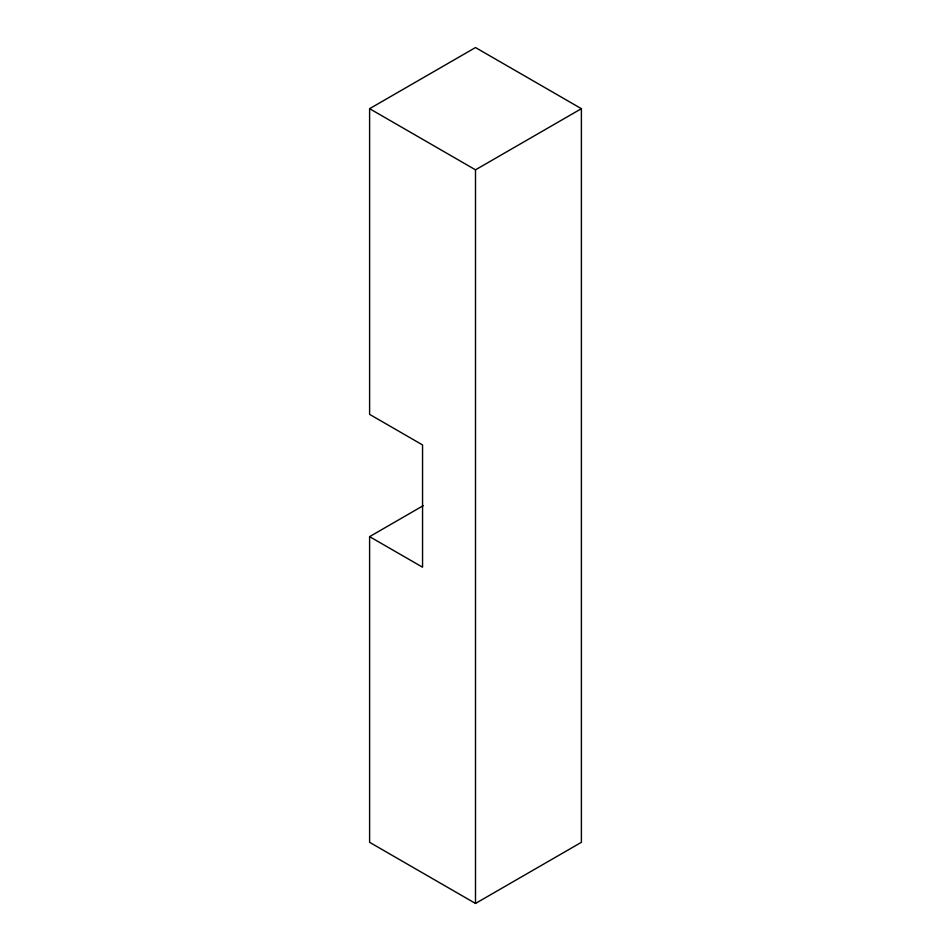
<?xml version="1.0" encoding="UTF-8"?>
<svg xmlns="http://www.w3.org/2000/svg" width="951" height="951" viewBox="0 0 951 951"><rect width="100%" height="100%" fill="white"/><g stroke="black" fill="none" stroke-linecap="round" stroke-linejoin="round"><path stroke-width="1.43" d="M369.606 536.637L422.553 567.2L422.553 444.937L369.606 414.363L369.606 108.687L475.5 47.55L581.394 108.687L581.394 842.313L475.5 903.45L369.606 842.313L369.606 536.637L423.195 505.694M369.606 108.687L475.5 169.825L581.394 108.687M475.5 169.825L475.5 903.45"/></g></svg>
